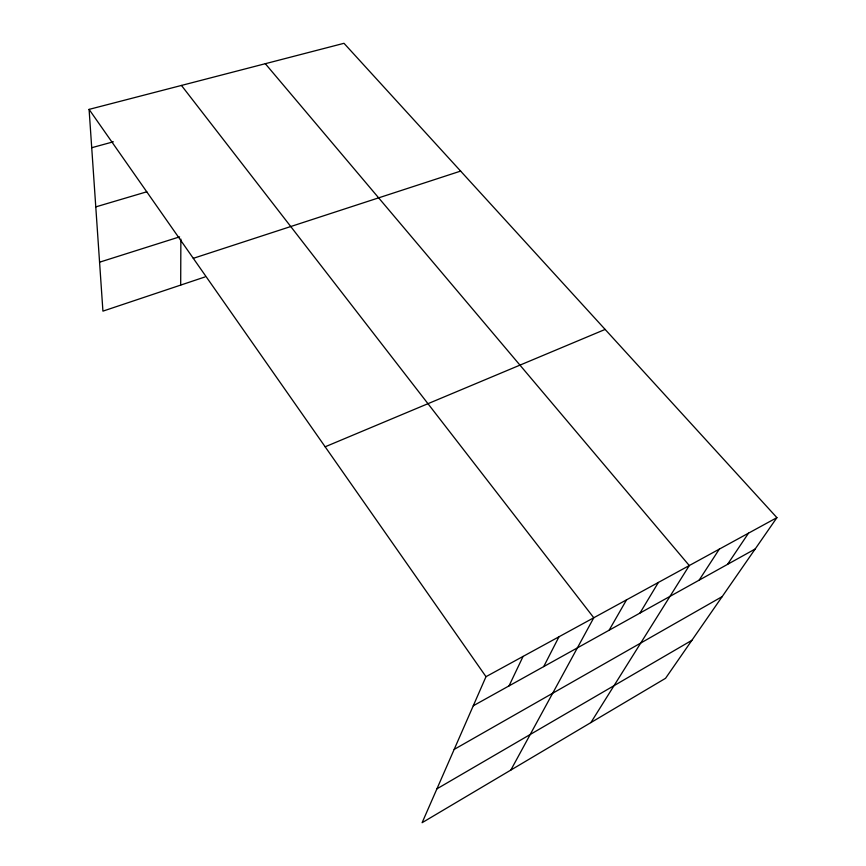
<?xml version="1.0" encoding="UTF-8"?>
<svg xmlns="http://www.w3.org/2000/svg" width="866" height="866" viewBox="0 0 866 866"><rect width="100%" height="100%" fill="white"/><g stroke="black" fill="none" stroke-linecap="round" stroke-linejoin="round"><path stroke-width="1.3" d="M180.691 285.087L180.864 239.081M776.91 517.641L485.999 676.682L422.11 822.7L665.553 678.305L776.91 517.641L343.997 43.3L89.09 109.387L102.924 311.132L204.906 276.979M509.035 685.883L523.075 656.417M543.718 666.593L558.981 636.781M510.832 770.08L593.784 617.761L181.459 85.442M609.112 630.221L626.551 599.846M639.963 613.074L658.377 582.45M590.883 722.601L689.282 565.552L265.31 63.694M699.133 580.155L719.31 549.131M727.537 564.361L748.505 533.164M436.919 788.839L691.902 640.299M454.185 749.404L722.179 596.609M473.269 705.779L755.184 548.99M325.161 446.791L605.128 329.426M193.302 258.328L460.636 171.1M99.568 262.192L179.608 236.862M95.78 206.887L146.787 191.797M91.72 147.718L113.349 141.797M89.09 109.387L485.999 676.682"/></g></svg>
